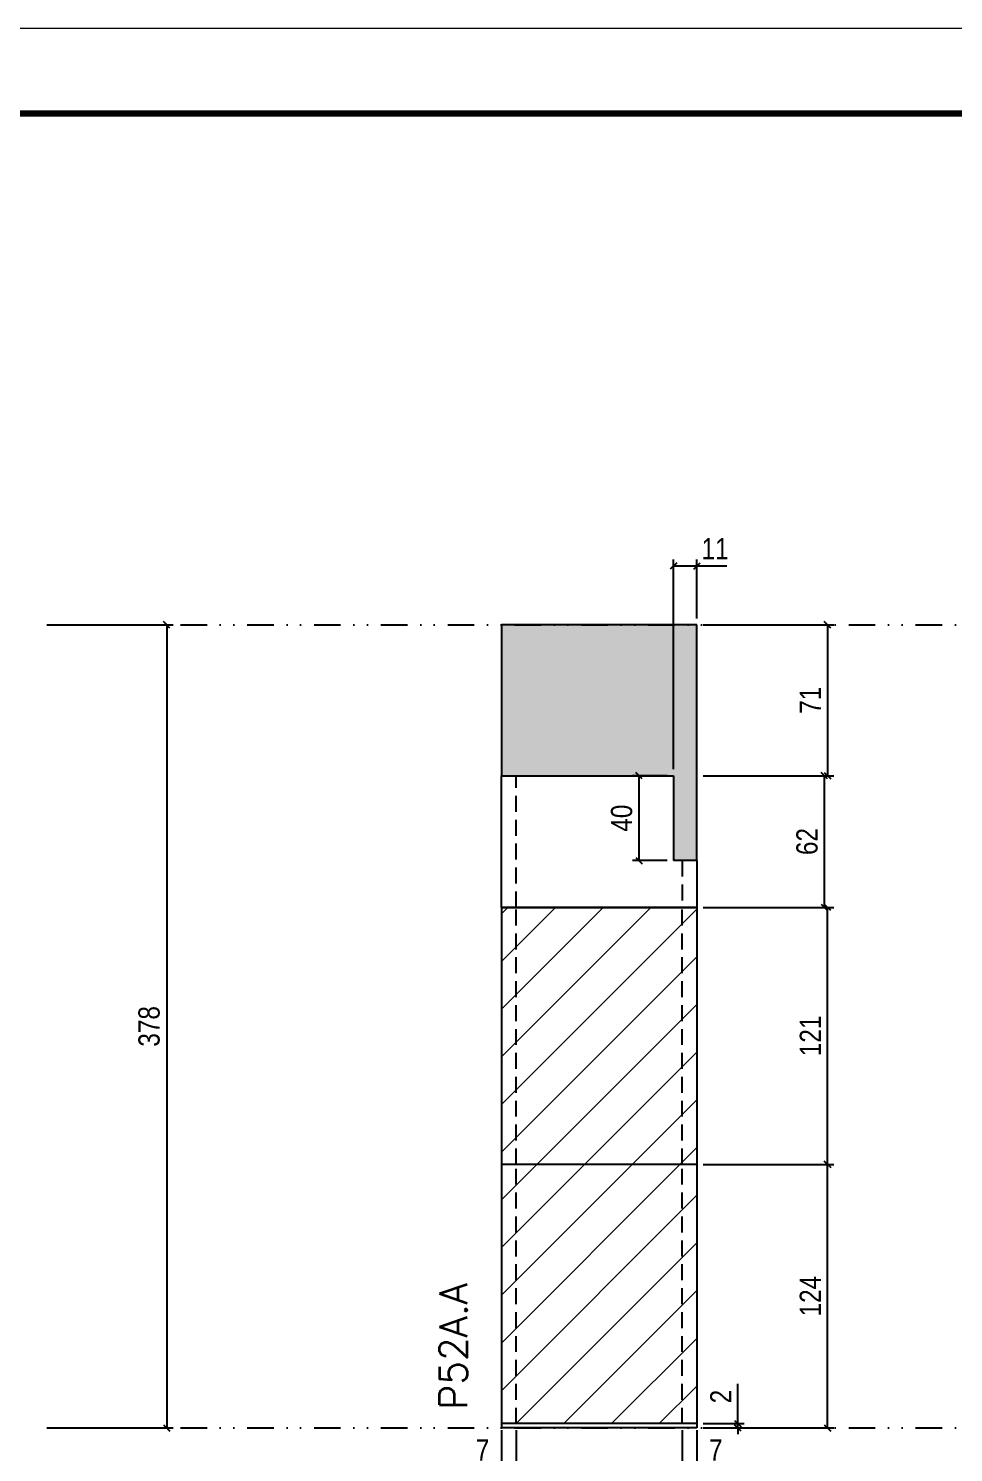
# Model space of a CAD drawing. Extents: x 2949 to 9203, y -16089 to 12527.
# Drawn here: x 3375 to 3810, y -8818 to -8148 of the extents above; entities that cross this region are included whole.
import ezdxf

# ---------------------------------------------------------------- set-up
doc = ezdxf.new("R2010")
doc.units = 0
for name, pattern in [('DASHED', [0.75, 0.5, -0.25]), ('DIVIDE2', [0.625, 0.25, -0.125, 0, -0.125, 0, -0.125]), ('HIDDEN', [0.375, 0.25, -0.125])]:
    doc.linetypes.add(name, pattern=pattern)
for name, color, linetype in [('COTA', 241, 'Continuous'), ('Nível', 160, 'Continuous'), ('Painéis', 200, 'Continuous'), ('Romaneio', 10, 'Continuous'), ('Sarrafo de Pressão', 42, 'HIDDEN')]:
    doc.layers.add(name, color=color, linetype=linetype)
for name, color, linetype, lineweight in [('Folhas', 255, 'Continuous', 9), ('Hachura', 251, 'Continuous', 9), ('SARRAFO DE PRESSAO', 251, 'DASHED', 9), ('Texto Seção', 7, 'Continuous', 15)]:
    doc.layers.add(name, color=color, linetype=linetype, lineweight=lineweight)
doc.styles.add('COTA TECNICA', font='techl___.ttf', dxfattribs={"height": 10})
doc.styles.add('COTA TECNICA-50', font='techl___.ttf', dxfattribs={"height": 10})
doc.styles.add('REGUA-120', font='ROMANS.shx', dxfattribs={"height": 15})
doc.dimstyles.new('COTA PAINEL-50', dxfattribs={"dimtxt": 10, "dimasz": 3, "dimexe": 3, "dimexo": 3, "dimgap": 3, "dimtad": 1, "dimdec": 1, "dimzin": 12, "dimdsep": 46, "dimtxsty": 'COTA TECNICA-50', "dimblk1": 'OBLIQUE', "dimblk2": 'OBLIQUE', "dimsah": 1, "dimcen": 0.9, "dimclrd": 4, "dimclre": 4, "dimclrt": 240, "dimadec": 1, "dimazin": 3, "dimtfac": 1, "dimtdec": 1, "dimtmove": 0, "dimatfit": 3, "dimfxl": 1, "dimtolj": 1, "dimtzin": 12, "dimarcsym": 0})
doc.dimstyles.new('PAINEL', dxfattribs={"dimtxt": 10, "dimasz": 3, "dimexe": 3, "dimexo": 3, "dimgap": 3, "dimtad": 1, "dimdec": 1, "dimzin": 12, "dimdsep": 46, "dimtxsty": 'COTA TECNICA', "dimblk1": 'OBLIQUE', "dimblk2": 'OBLIQUE', "dimsah": 1, "dimcen": 0.9, "dimclrd": 4, "dimclre": 4, "dimclrt": 240, "dimadec": 1, "dimazin": 3, "dimtfac": 1, "dimtdec": 1, "dimtmove": 0, "dimatfit": 3, "dimfxl": 1, "dimtolj": 1, "dimtzin": 12, "dimarcsym": 0})
pattern_1 = [(45, (-3183.5, 3445.725), (-11.22532, 11.22532), [])]

# ---------------------------------------------------------------- blocks, each defined once
blk = doc.blocks.new('9999999999')
at = {"layer": 'Folhas'}
blk.add_lwpolyline([(98138.98, 34190.21), (99623.98, 34190.21), (99623.98, 35240.21), (98138.98, 35240.21)], close=True, dxfattribs=at)
at = {"layer": 'Folhas', "color": 30, "const_width": 3}
blk.add_lwpolyline([(98213.98, 34230.21), (99583.98, 34230.21), (99583.98, 35200.21), (98213.98, 35200.21)], close=True, dxfattribs=at)
blk = doc.blocks.new('_Oblique')
at = {"color": 0, "linetype": 'ByBlock', "lineweight": -2}
blk.add_line((-0.5, -0.5), (0.5, 0.5), dxfattribs=at)
blk = doc.blocks.new('*D2257')
at = {"layer": 'COTA', "color": 4, "linetype": 'ByBlock', "lineweight": -2, "transparency": 16777216}
for p, q in [((3386.69, -8428.33), (3443.11, -8428.33)), ((3440.11, -8428.33), (3440.11, -8806.33)), ((3386.69, -8806.33), (3443.11, -8806.33))]:
    blk.add_line(p, q, dxfattribs=at)
at = {"layer": 'Defpoints', "color": 0, "linetype": 'ByBlock', "transparency": 16777216}
for p in [(3383.69, -8428.33), (3383.69, -8806.33), (3440.11, -8806.33)]:
    blk.add_point(p, dxfattribs=at)
at = {"layer": 'COTA', "color": 4, "linetype": 'ByBlock', "lineweight": -2, "transparency": 16777216, "xscale": 3, "yscale": 3, "zscale": 3}
for p, rotation in [((3440.11, -8428.33), 90), ((3440.11, -8806.33), 270)]:
    blk.add_blockref('_Oblique', p, dxfattribs=dict(at, rotation=rotation))
at = {"layer": 'COTA', "color": 240, "linetype": 'ByBlock', "transparency": 16777216, "insert": (3431.87, -8617.33), "char_height": 10, "attachment_point": 5, "rotation": 90, "style": 'COTA TECNICA'}
blk.add_mtext('\\A1;378', dxfattribs=at)
blk = doc.blocks.new('*D2241')
at = {"layer": 'COTA', "color": 4, "lineweight": -2, "transparency": 16777216}
for p, q in [((3597.64, -8807.33), (3597.64, -8861.51)), ((3689.64, -8807.33), (3689.64, -8861.51)), ((3689.64, -8858.51), (3597.64, -8858.51))]:
    blk.add_line(p, q, dxfattribs=at)
at = {"layer": 'Defpoints', "color": 0, "transparency": 16777216}
for p in [(3597.64, -8804.33), (3689.64, -8804.33), (3597.64, -8858.51)]:
    blk.add_point(p, dxfattribs=at)
at = {"layer": 'COTA', "color": 4, "lineweight": -2, "transparency": 16777216, "xscale": 3, "yscale": 3, "zscale": 3, "rotation": 180}
blk.add_blockref('_Oblique', (3597.64, -8858.51), dxfattribs=at)
at = {"layer": 'COTA', "color": 4, "lineweight": -2, "transparency": 16777216, "xscale": 3, "yscale": 3, "zscale": 3}
blk.add_blockref('_Oblique', (3689.64, -8858.51), dxfattribs=at)
at = {"layer": 'COTA', "color": 240, "transparency": 16777216, "insert": (3643.64, -8850.42), "char_height": 10, "attachment_point": 5, "style": 'COTA TECNICA'}
blk.add_mtext('\\A1;92', dxfattribs=at)
blk = doc.blocks.new('*D2242')
at = {"layer": 'COTA', "color": 4, "lineweight": -2, "transparency": 16777216}
for p, q in [((3604.64, -8807.33), (3604.64, -8827.84)), ((3597.64, -8809.33), (3597.64, -8827.84)), ((3597.64, -8824.84), (3582.91, -8824.84)), ((3604.64, -8824.84), (3597.64, -8824.84))]:
    blk.add_line(p, q, dxfattribs=at)
at = {"layer": 'Defpoints', "color": 0, "transparency": 16777216}
for p in [(3597.64, -8806.33), (3604.64, -8804.33), (3597.64, -8824.84)]:
    blk.add_point(p, dxfattribs=at)
at = {"layer": 'COTA', "color": 4, "lineweight": -2, "transparency": 16777216, "xscale": 3, "yscale": 3, "zscale": 3, "rotation": 180}
blk.add_blockref('_Oblique', (3597.64, -8824.84), dxfattribs=at)
at = {"layer": 'COTA', "color": 4, "lineweight": -2, "transparency": 16777216, "xscale": 3, "yscale": 3, "zscale": 3}
blk.add_blockref('_Oblique', (3604.64, -8824.84), dxfattribs=at)
at = {"layer": 'COTA', "color": 240, "transparency": 16777216, "insert": (3588.78, -8816.77), "char_height": 10, "attachment_point": 5, "style": 'COTA TECNICA-50'}
blk.add_mtext('\\A1;7', dxfattribs=at)
blk = doc.blocks.new('*D2243')
at = {"layer": 'COTA', "color": 4, "lineweight": -2, "transparency": 16777216}
for p, q in [((3682.64, -8807.33), (3682.64, -8827.84)), ((3689.64, -8809.33), (3689.64, -8827.84)), ((3682.64, -8824.84), (3689.64, -8824.84)), ((3689.64, -8824.84), (3704.38, -8824.84))]:
    blk.add_line(p, q, dxfattribs=at)
at = {"layer": 'Defpoints', "color": 0, "transparency": 16777216}
for p in [(3682.64, -8804.33), (3689.64, -8806.33), (3689.64, -8824.84)]:
    blk.add_point(p, dxfattribs=at)
at = {"layer": 'COTA', "color": 4, "lineweight": -2, "transparency": 16777216, "xscale": 3, "yscale": 3, "zscale": 3, "rotation": 180}
blk.add_blockref('_Oblique', (3682.64, -8824.84), dxfattribs=at)
at = {"layer": 'COTA', "color": 4, "lineweight": -2, "transparency": 16777216, "xscale": 3, "yscale": 3, "zscale": 3}
blk.add_blockref('_Oblique', (3689.64, -8824.84), dxfattribs=at)
at = {"layer": 'COTA', "color": 240, "transparency": 16777216, "insert": (3698.51, -8816.77), "char_height": 10, "attachment_point": 5, "style": 'COTA TECNICA-50'}
blk.add_mtext('\\A1;7', dxfattribs=at)
blk = doc.blocks.new('*D2244')
at = {"layer": 'Defpoints', "color": 0, "linetype": 'ByBlock', "transparency": 16777216}
for p in [(3689.64, -8682.33), (3751.11, -8682.33), (3689.64, -8806.33)]:
    blk.add_point(p, dxfattribs=at)
at = {"layer": 'Romaneio', "color": 4, "linetype": 'ByBlock', "lineweight": -2, "transparency": 16777216}
for p, q in [((3692.64, -8682.33), (3754.11, -8682.33)), ((3751.11, -8806.33), (3751.11, -8682.33)), ((3692.64, -8806.33), (3754.11, -8806.33))]:
    blk.add_line(p, q, dxfattribs=at)
at = {"layer": 'Romaneio', "color": 4, "linetype": 'ByBlock', "lineweight": -2, "transparency": 16777216, "xscale": 3, "yscale": 3, "zscale": 3}
for p, rotation in [((3751.11, -8682.33), 90), ((3751.11, -8806.33), 270)]:
    blk.add_blockref('_Oblique', p, dxfattribs=dict(at, rotation=rotation))
at = {"layer": 'Romaneio', "color": 240, "linetype": 'ByBlock', "transparency": 16777216, "insert": (3743.03, -8744.33), "char_height": 10, "attachment_point": 5, "rotation": 90, "style": 'COTA TECNICA'}
blk.add_mtext('\\A1;124', dxfattribs=at)
blk = doc.blocks.new('*D2245')
at = {"layer": 'COTA', "color": 4, "lineweight": -2, "transparency": 16777216}
for p, q in [((3708.9, -8804.33), (3708.9, -8785.53)), ((3692.64, -8804.33), (3711.9, -8804.33)), ((3692.64, -8806.33), (3711.9, -8806.33)), ((3708.9, -8806.33), (3708.9, -8804.33)), ((3708.9, -8806.33), (3708.9, -8809.33))]:
    blk.add_line(p, q, dxfattribs=at)
at = {"layer": 'Defpoints', "color": 0, "transparency": 16777216}
for p in [(3689.64, -8804.33), (3689.64, -8806.33), (3708.9, -8806.33)]:
    blk.add_point(p, dxfattribs=at)
at = {"layer": 'COTA', "color": 4, "lineweight": -2, "transparency": 16777216, "xscale": 3, "yscale": 3, "zscale": 3}
for p, rotation in [((3708.9, -8804.33), 270), ((3708.9, -8806.33), 90)]:
    blk.add_blockref('_Oblique', p, dxfattribs=dict(at, rotation=rotation))
at = {"layer": 'COTA', "color": 240, "transparency": 16777216, "insert": (3700.9, -8791.59), "char_height": 10, "attachment_point": 5, "rotation": 90, "style": 'COTA TECNICA-50'}
blk.add_mtext('\\A1;2', dxfattribs=at)
blk = doc.blocks.new('*D2258')
at = {"layer": 'COTA', "color": 4, "linetype": 'ByBlock', "lineweight": -2, "transparency": 16777216}
for p, q in [((3692.64, -8561.33), (3754.11, -8561.33)), ((3751.11, -8682.33), (3751.11, -8561.33)), ((3692.64, -8682.33), (3754.11, -8682.33))]:
    blk.add_line(p, q, dxfattribs=at)
at = {"layer": 'Defpoints', "color": 0, "linetype": 'ByBlock', "transparency": 16777216}
for p in [(3689.64, -8561.33), (3751.11, -8561.33), (3689.64, -8682.33)]:
    blk.add_point(p, dxfattribs=at)
at = {"layer": 'COTA', "color": 4, "linetype": 'ByBlock', "lineweight": -2, "transparency": 16777216, "xscale": 3, "yscale": 3, "zscale": 3}
for p, rotation in [((3751.11, -8561.33), 90), ((3751.11, -8682.33), 270)]:
    blk.add_blockref('_Oblique', p, dxfattribs=dict(at, rotation=rotation))
at = {"layer": 'COTA', "color": 240, "linetype": 'ByBlock', "transparency": 16777216, "insert": (3743.05, -8621.83), "char_height": 10, "attachment_point": 5, "rotation": 90, "style": 'COTA TECNICA'}
blk.add_mtext('\\A1;121', dxfattribs=at)
blk = doc.blocks.new('*D2255')
at = {"layer": 'COTA', "color": 4, "lineweight": -2, "transparency": 16777216}
for p, q in [((3692.64, -8428.33), (3754.11, -8428.33)), ((3751.11, -8428.33), (3751.11, -8499.33)), ((3692.64, -8499.33), (3754.11, -8499.33))]:
    blk.add_line(p, q, dxfattribs=at)
at = {"layer": 'Defpoints', "color": 0, "transparency": 16777216}
for p in [(3689.64, -8428.33), (3689.64, -8499.33), (3751.11, -8499.33)]:
    blk.add_point(p, dxfattribs=at)
at = {"layer": 'COTA', "color": 4, "lineweight": -2, "transparency": 16777216, "xscale": 3, "yscale": 3, "zscale": 3}
for p, rotation in [((3751.11, -8428.33), 90), ((3751.11, -8499.33), 270)]:
    blk.add_blockref('_Oblique', p, dxfattribs=dict(at, rotation=rotation))
at = {"layer": 'COTA', "color": 240, "transparency": 16777216, "insert": (3743.03, -8463.83), "char_height": 10, "attachment_point": 5, "rotation": 90, "style": 'COTA TECNICA'}
blk.add_mtext('\\A1;71', dxfattribs=at)
blk = doc.blocks.new('*D2878')
at = {"layer": 'COTA', "color": 4, "lineweight": -2, "transparency": 16777216}
for p, q in [((3692.64, -8499.33), (3752.61, -8499.33)), ((3749.61, -8499.33), (3749.61, -8561.33)), ((3692.64, -8561.33), (3752.61, -8561.33))]:
    blk.add_line(p, q, dxfattribs=at)
at = {"layer": 'Defpoints', "color": 0, "transparency": 16777216}
for p in [(3689.64, -8499.33), (3689.64, -8561.33), (3749.61, -8561.33)]:
    blk.add_point(p, dxfattribs=at)
at = {"layer": 'COTA', "color": 4, "lineweight": -2, "transparency": 16777216, "xscale": 3, "yscale": 3, "zscale": 3}
for p, rotation in [((3749.61, -8499.33), 90), ((3749.61, -8561.33), 270)]:
    blk.add_blockref('_Oblique', p, dxfattribs=dict(at, rotation=rotation))
at = {"layer": 'COTA', "color": 240, "transparency": 16777216, "insert": (3741.5, -8530.33), "char_height": 10, "attachment_point": 5, "rotation": 90, "style": 'COTA TECNICA-50'}
blk.add_mtext('\\A1;62', dxfattribs=at)
blk = doc.blocks.new('*D2938')
at = {"layer": 'COTA', "color": 4, "lineweight": -2, "transparency": 16777216}
for p, q in [((3675.64, -8499.33), (3659.36, -8499.33)), ((3662.36, -8499.33), (3662.36, -8539.33)), ((3675.64, -8539.33), (3659.36, -8539.33))]:
    blk.add_line(p, q, dxfattribs=at)
at = {"layer": 'Defpoints', "color": 0, "transparency": 16777216}
for p in [(3678.64, -8499.33), (3662.36, -8539.33), (3678.64, -8539.33)]:
    blk.add_point(p, dxfattribs=at)
at = {"layer": 'COTA', "color": 4, "lineweight": -2, "transparency": 16777216, "xscale": 3, "yscale": 3, "zscale": 3}
for p, rotation in [((3662.36, -8499.33), 90), ((3662.36, -8539.33), 270)]:
    blk.add_blockref('_Oblique', p, dxfattribs=dict(at, rotation=rotation))
at = {"layer": 'COTA', "color": 240, "transparency": 16777216, "insert": (3654.25, -8519.33), "char_height": 10, "attachment_point": 5, "rotation": 90, "style": 'COTA TECNICA-50'}
blk.add_mtext('\\A1;40', dxfattribs=at)
blk = doc.blocks.new('*D2939')
at = {"layer": 'COTA', "color": 4, "lineweight": -2, "transparency": 16777216}
for p, q in [((3678.64, -8496.33), (3678.64, -8397.59)), ((3689.64, -8425.33), (3689.64, -8397.59)), ((3678.64, -8400.59), (3689.64, -8400.59)), ((3689.64, -8400.59), (3703.73, -8400.59))]:
    blk.add_line(p, q, dxfattribs=at)
at = {"layer": 'Defpoints', "color": 0, "transparency": 16777216}
for p in [(3689.64, -8400.59), (3689.64, -8428.33), (3678.64, -8499.33)]:
    blk.add_point(p, dxfattribs=at)
at = {"layer": 'COTA', "color": 4, "lineweight": -2, "transparency": 16777216, "xscale": 3, "yscale": 3, "zscale": 3, "rotation": 180}
blk.add_blockref('_Oblique', (3678.64, -8400.59), dxfattribs=at)
at = {"layer": 'COTA', "color": 4, "lineweight": -2, "transparency": 16777216, "xscale": 3, "yscale": 3, "zscale": 3}
blk.add_blockref('_Oblique', (3689.64, -8400.59), dxfattribs=at)
at = {"layer": 'COTA', "color": 240, "transparency": 16777216, "insert": (3698.19, -8392.53), "char_height": 10, "attachment_point": 5, "style": 'COTA TECNICA-50'}
blk.add_mtext('\\A1;11', dxfattribs=at)

msp = doc.modelspace()

# ---------------------------------------------------------------- hatches: boundary and pattern name
at = {"layer": 'COTA', "linetype": 'ByBlock'}
h = msp.add_hatch(dxfattribs=at)
h.set_pattern_fill('AR-CONC', color=256, scale=0.03)
h.paths.add_polyline_path([(3689.64, -8428.33), (3597.64, -8428.33), (3597.64, -8499.33), (3678.64, -8499.33), (3678.64, -8539.33), (3689.64, -8539.33)])
at = {"layer": 'Hachura'}
h = msp.add_hatch(dxfattribs=at)
h.set_pattern_fill('ANSI31', color=256, scale=5)
h.set_pattern_definition(pattern_1)
h.paths.add_polyline_path([(3689.64, -8561.33), (3597.64, -8561.33), (3597.64, -8682.33), (3689.64, -8682.33)])
h = msp.add_hatch(dxfattribs=at)
h.set_pattern_fill('ANSI31', color=256, scale=5)
h.set_pattern_definition(pattern_1)
h.paths.add_polyline_path([(3597.64, -8682.33), (3597.64, -8804.33), (3689.64, -8804.33), (3689.64, -8682.33)])

# ---------------------------------------------------------------- linework, layer by layer
at = {"layer": 'COTA', "linetype": 'ByBlock'}
for p, q in [((3689.64, -8428.33), (3597.64, -8428.33)), ((3597.64, -8428.33), (3597.64, -8499.33)), ((3689.64, -8539.33), (3689.64, -8428.33))]:
    msp.add_line(p, q, dxfattribs=at)
at = {"layer": 'Nível', "color": 4, "linetype": 'DIVIDE2', "ltscale": 50}
for p, q in [((3383.69, -8428.33), (4394.03, -8428.33)), ((3383.69, -8806.33), (4394.03, -8806.33))]:
    msp.add_line(p, q, dxfattribs=at)
at = {"layer": 'Painéis'}
for p, q in [((3597.64, -8499.33), (3678.64, -8499.33)), ((3597.64, -8561.33), (3597.64, -8499.33)), ((3678.64, -8499.33), (3678.64, -8539.33)), ((3689.64, -8539.33), (3678.64, -8539.33)), ((3689.64, -8539.33), (3689.64, -8561.33)), ((3689.64, -8561.33), (3597.64, -8561.33)), ((3689.64, -8561.33), (3597.64, -8561.33))]:
    msp.add_line(p, q, dxfattribs=at)
at = {"layer": 'Painéis', "linetype": 'ByBlock'}
for p, q in [((3597.64, -8561.33), (3597.64, -8806.33)), ((3597.64, -8561.33), (3689.64, -8561.33)), ((3655.64, -8561.33), (3655.64, -8561.33)), ((3689.64, -8561.33), (3689.64, -8806.33)), ((3689.64, -8682.33), (3597.64, -8682.33)), ((3689.64, -8804.33), (3597.64, -8804.33)), ((3689.64, -8806.33), (3597.64, -8806.33))]:
    msp.add_line(p, q, dxfattribs=at)
at = {"layer": 'Sarrafo de Pressão', "ltscale": 30}
for p, q in [((3604.64, -8561.33), (3604.64, -8499.33)), ((3682.64, -8539.33), (3682.64, -8561.33)), ((3604.64, -8682.33), (3604.64, -8561.33)), ((3682.64, -8682.33), (3682.64, -8561.33)), ((3604.64, -8804.33), (3604.64, -8682.33)), ((3682.64, -8804.33), (3682.64, -8682.33))]:
    msp.add_line(p, q, dxfattribs=at)

# ---------------------------------------------------------------- block references
at = {"layer": 'SARRAFO DE PRESSAO', "color": 6, "linetype": 'ByBlock'}
msp.add_blockref('9999999999', (-95189.94, -43387.82), dxfattribs=at)

# ---------------------------------------------------------------- texts
at = {"layer": 'Texto Seção', "style": 'REGUA-120'}
msp.add_text('P52A.A', height=13, rotation=90, dxfattribs=at).set_placement((3581.57, -8797.7))

# ---------------------------------------------------------------- dimensions: what is measured, and where the dimension line sits
at = {"layer": 'COTA'}
for base, p1, p2, picture, middle in [((3689.64, -8400.59), (3678.64, -8499.33), (3689.64, -8428.33), '*D2939', (3698.19, -8392.53)), ((3689.64, -8824.84), (3682.64, -8804.33), (3689.64, -8806.33), '*D2243', (3698.51, -8816.77))]:
    dim = msp.add_linear_dim(base=base, p1=p1, p2=p2, dimstyle='COTA PAINEL-50', dxfattribs=at)
    dim.commit()
    dim.dimension.update_dxf_attribs({"geometry": picture, "text_midpoint": middle})
at = {"layer": 'COTA', "linetype": 'ByBlock'}
for base, p1, p2, picture, middle in [((3440.11, -8806.33), (3383.69, -8428.33), (3383.69, -8806.33), '*D2257', (3431.87, -8617.33)), ((3751.11, -8561.33), (3689.64, -8682.33), (3689.64, -8561.33), '*D2258', (3743.05, -8621.83))]:
    dim = msp.add_linear_dim(base=base, p1=p1, p2=p2, angle=90, dimstyle='PAINEL', dxfattribs=at)
    dim.commit()
    dim.dimension.update_dxf_attribs({"geometry": picture, "text_midpoint": middle})
at = {"layer": 'COTA'}
for base, p1, p2, angle, dimstyle, picture, middle in [((3751.11, -8499.33), (3689.64, -8428.33), (3689.64, -8499.33), 90, 'PAINEL', '*D2255', (3743.03, -8463.83)), ((3662.36, -8539.33), (3678.64, -8499.33), (3678.64, -8539.33), 90, 'COTA PAINEL-50', '*D2938', (3654.25, -8519.33)), ((3749.61, -8561.33), (3689.64, -8499.33), (3689.64, -8561.33), 90, 'COTA PAINEL-50', '*D2878', (3741.5, -8530.33)), ((3597.64, -8824.84), (3604.64, -8804.33), (3597.64, -8806.33), 180, 'COTA PAINEL-50', '*D2242', (3588.78, -8816.77))]:
    dim = msp.add_linear_dim(base=base, p1=p1, p2=p2, angle=angle, dimstyle=dimstyle, dxfattribs=at)
    dim.commit()
    dim.dimension.update_dxf_attribs({"geometry": picture, "text_midpoint": middle})
dim = msp.add_linear_dim(base=(3708.9, -8806.33), p1=(3689.64, -8804.33), p2=(3689.64, -8806.33), angle=90, dimstyle='COTA PAINEL-50', dxfattribs=at)
dim.commit()
dim.dimension.update_dxf_attribs({"geometry": '*D2245', "text_midpoint": (3708.9, -8791.59), "dimtype": 160})
dim = msp.add_linear_dim(base=(3597.64, -8858.51), p1=(3689.64, -8804.33), p2=(3597.64, -8804.33), angle=180, dimstyle='PAINEL', override={"dimarcsym": 2}, dxfattribs=at)
dim.commit()
dim.dimension.update_dxf_attribs({"geometry": '*D2241', "text_midpoint": (3643.64, -8850.42)})
at = {"layer": 'Romaneio', "linetype": 'ByBlock'}
dim = msp.add_aligned_dim(p1=(3689.64, -8806.33), p2=(3689.64, -8682.33), distance=-61.46, dimstyle='PAINEL', dxfattribs=at)
dim.commit()
dim.dimension.update_dxf_attribs({"geometry": '*D2244', "text_midpoint": (3743.03, -8744.33)})

doc.saveas('drawing.dxf')
